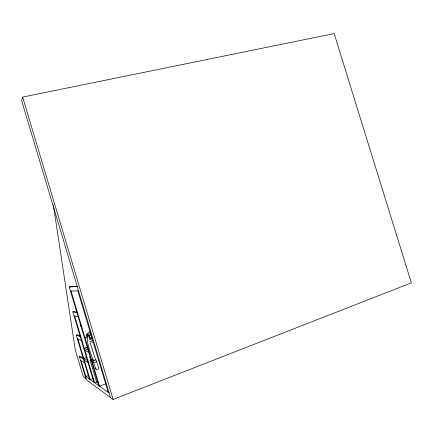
<?xml version="1.0" encoding="UTF-8"?>
<svg xmlns="http://www.w3.org/2000/svg" width="433" height="433" viewBox="0 0 433 433"><rect width="100%" height="100%" fill="white"/><g stroke="black" fill="none" stroke-linecap="round" stroke-linejoin="round"><path stroke-width="0.65" d="M90.41 337.231L90.454 338.119M87.174 337.437L87.482 334.725M87.596 335.039L87.677 334.536M91.601 336.051C91.347 336.744 91.206 338.866 92.538 338.157M86.275 336.939L86.952 334.303L86.903 335.018M89.009 334.758L89.144 337.702M83.179 357.956L80.322 356.354L79.396 356.684L86.286 379.746L113.132 399.421L411.35 282.857L334.146 33.579L22.63 97.095L21.65 100.694L110.475 397.472M86.817 334.444L86.773 334.731L87.607 333.545M89.23 337.161L91.006 333.627M86.968 334.2L86.93 334.925M87.298 336.901L88.413 335.218M95.211 359.666C97.625 359.514 91.65 361.69 93.371 360.321M92.272 361.82L93.268 361.864M88.413 334.379L89.582 332.972M87.661 333.334L90.188 331.526M98.139 382.696L98.161 382.961M86.876 347.098L86.622 347.298L87.217 347.255M86.811 347.022L87.423 347.055M92.077 359.628L91.634 360.067L93.436 359.682M80.468 325.676L80.208 325.843L80.787 325.768M98.075 382.859L96.683 381.868L97.203 381.673M97.631 382.42L97.485 382.133M80.392 325.832L80.765 325.692M90.14 359.964L90.703 359.769M90.264 360.386L90.773 360.629M97.181 381.727L94.611 382.729L74.66 315.993M90.248 357.247L89.82 357.193L90.237 357.046M80.89 325.475L80.17 325.627L80.738 325.34M80.987 325.805L80.365 325.957M90.432 357.458L90.313 357.285M105.836 383.795L99.514 386.198L71.061 291.057M87.596 347.358L84.327 348.327L88.083 350.102M93.165 378.345L90.064 379.508L78.005 339.158M88.3 375.595L85.831 376.515L81.123 360.743M86.86 357.236L83.742 358.362L87.342 360.386M91.309 338.433L91.747 338.276M86.227 337.08L84.955 337.524L86.14 337.967M89.366 379.016L76.235 335.082L77.193 334.752L80.073 335.84M90.275 357.799L89.858 357.382M93.858 382.193L72.847 311.906L73.843 311.576L76.738 312.069M98.702 385.624L69.204 286.976L77.101 286.159M90.621 357.442L90.692 357.853M96.007 368.613L95.19 368.662M69.204 286.976L77.236 286.424M70.427 291.073L78.562 290.852M72.847 311.906L76.868 312.604M96.364 361.539L95.374 362.324L93.506 362.637M74.032 315.857L78.097 316.712M89.106 339.088L92.667 340.43M76.235 335.082L80.235 336.62M89.75 341.231L93.328 342.633M77.377 338.898L81.42 340.582M84.922 350.319L88.695 352.159M90.324 357.626L90.735 357.842M88.949 335.467L88.711 335.813M87.699 335.034L87.444 335.266M79.396 356.684L83.369 358.946M84.316 360.283L87.931 362.367M80.5 360.37L84.511 362.767M96.597 381.657L97.1 382.003M85.182 376.055L109.143 393.012M86.216 378.686L83.239 376.526L75.255 349.804L53.4 205.329M87.201 335.191L87.471 335.391M95.888 369.03C96.694 370.02 98.984 369.225 98.697 367.85L95.926 359.693M87.287 337.767L87.731 338.238M87.764 338.135L87.428 337.578L88.283 334.969M89.041 335.548L89.496 338.519L90.741 338.617L90.6 338.362M88.684 335.699L88.392 335.375M92.889 360.694L95.785 368.84M95.747 368.77L95.926 369.1M93.241 360.516C90.865 353.474 87.823 346.492 87.201 339.012M95.504 359.763L90.086 342.443M22.63 97.095L113.132 399.421M77.837 290.868L108.207 392.352M90.059 360.083L96.559 381.836"/></g></svg>
